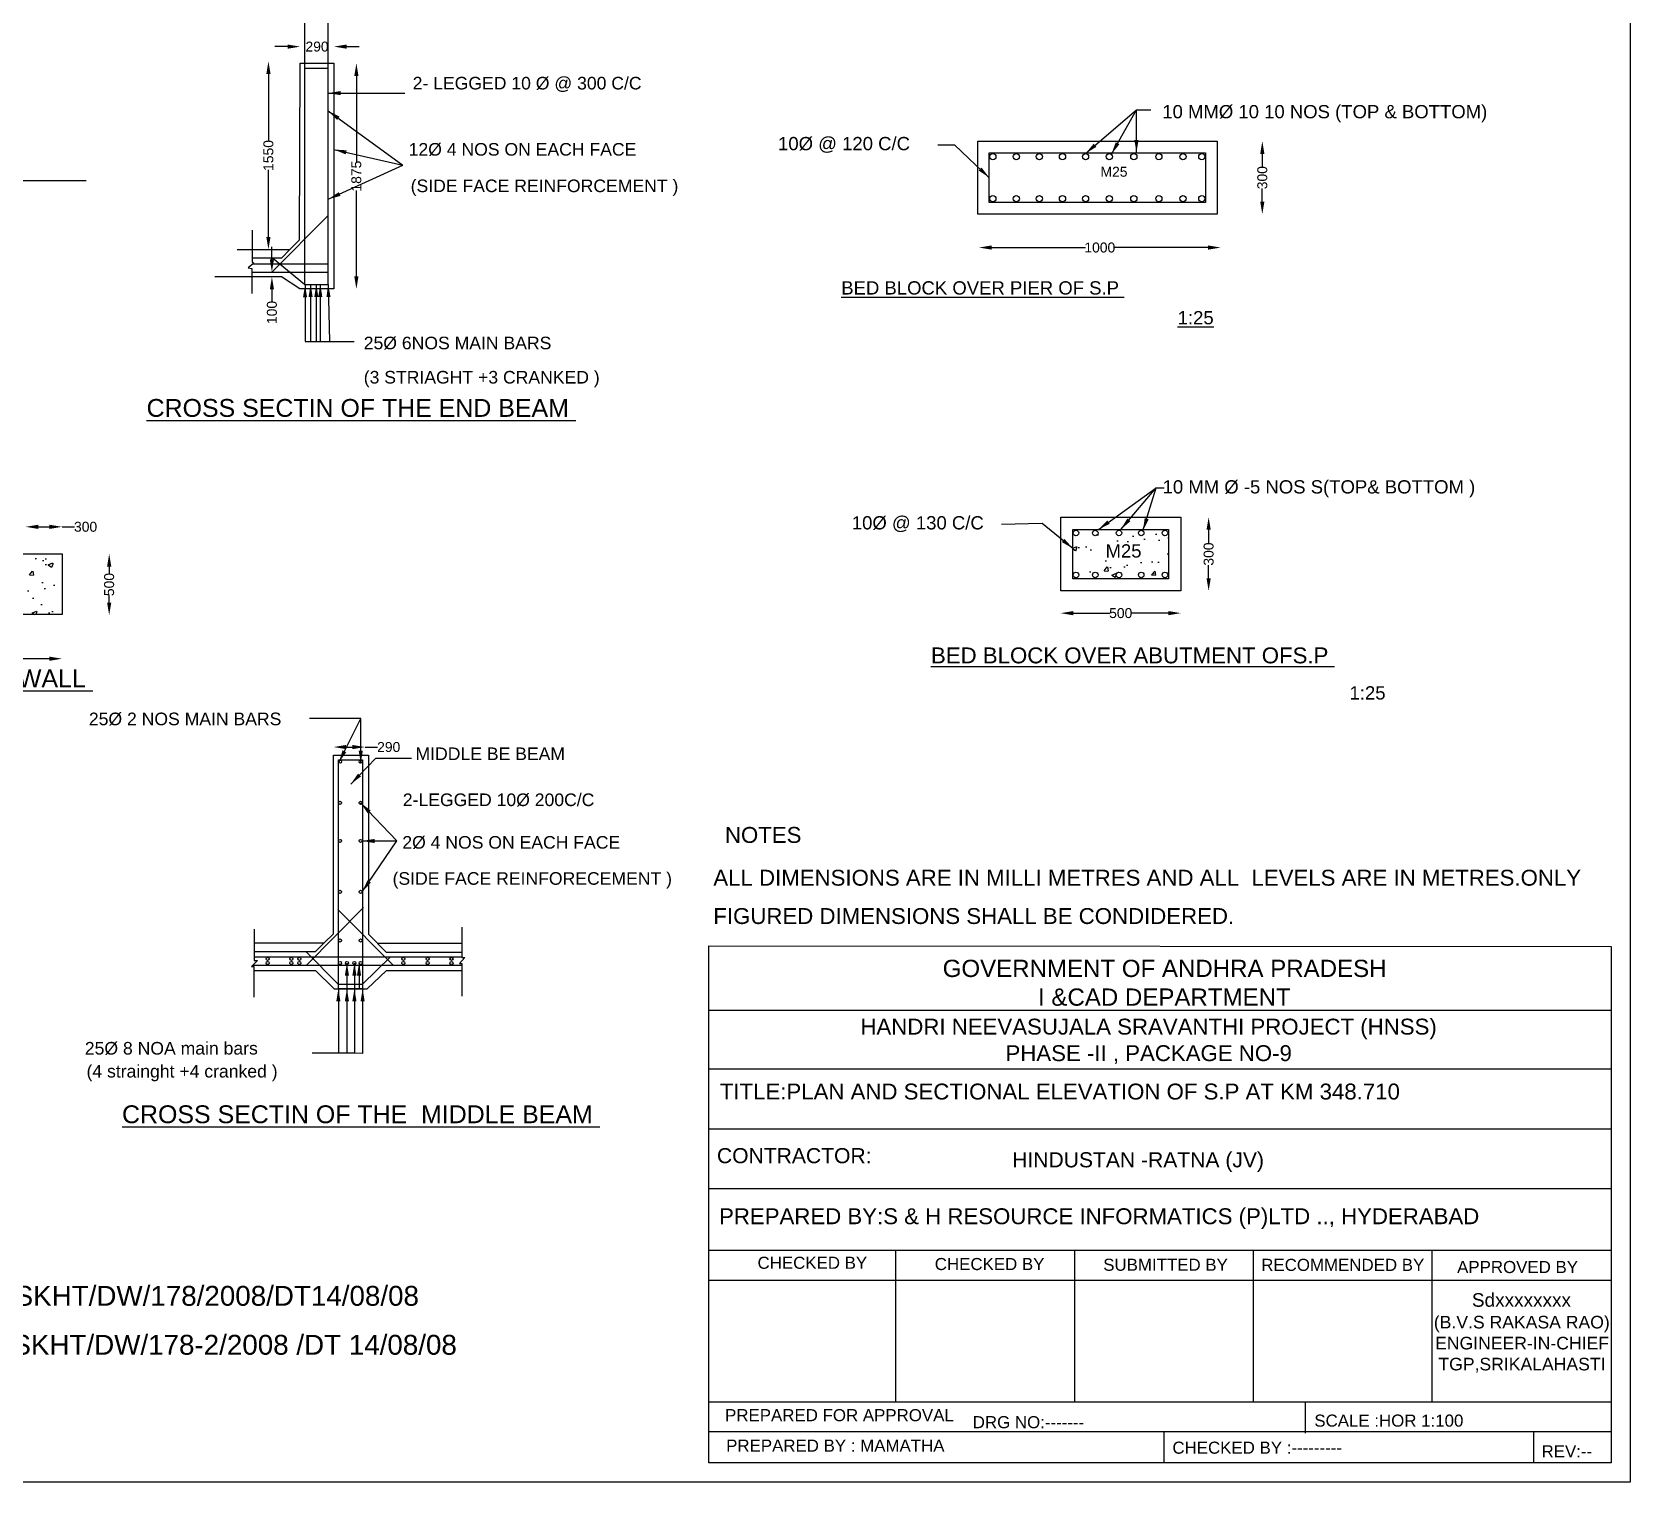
# Model space of a CAD drawing. Header units: millimetres. Extents: x 1951138 to 2209764, y 45417456 to 45610052.
# Drawn here: x 2089167 to 2209764, y 45417456 to 45526870 of the extents above; entities that cross this region are included whole.
import ezdxf

# ---------------------------------------------------------------- set-up
doc = ezdxf.new("R2010")
doc.units = ezdxf.units.MM
doc.header["$MEASUREMENT"] = 0
doc.layers.add('DRAWING', color=2, linetype='Continuous')
doc.layers.add('TEXT', color=7, linetype='Continuous')
doc.styles.get("Standard").update_dxf_attribs({"font": 'arial.ttf', "height": 750})
doc.dimstyles.get("Standard").update_dxf_attribs({"dimtxt": 750, "dimasz": 950, "dimexe": 0.18, "dimexo": 0.0625, "dimgap": 0.09, "dimtad": 0, "dimdec": 0, "dimzin": 0, "dimdsep": 46, "dimtxsty": 'Standard', "dimcen": 0.09, "dimse1": 1, "dimse2": 1, "dimadec": 0, "dimazin": 0, "dimtfac": 1, "dimtdec": 0, "dimtofl": 0, "dimtmove": 0, "dimatfit": 3, "dimfxl": 1, "dimtolj": 1, "dimtzin": 0, "dimarcsym": 0})
pattern_1 = [(50, (0, 0), (3586.30091, -313.76067), [375, -4125]), (355, (0, 0), (-693.75667, 3760.96067), [300, -3300]), (100.4514, (299, -26), (2892.5469, 3447.1977), [318.70095, -3505.71056]), (46.1842, (0, 1000), (5336.20524, -827.59507), [562.5, -6187.5]), (96.6356, (444.7, 931), (4673.3135, 4870.58935), [478.05144, -5258.565]), (351.1842, (0, 1000), (4673.3097, 4870.593), [450, -4950]), (21, (500, 750), (2984.53526, -2013.09445), [375, -4125]), (326, (500, 750), (1216.57666, 3625.75023), [300, -3300]), (71.4514, (748.7, 582.2), (4201.11314, 1612.65248), [318.70095, -3505.71056]), (37.5, (0, 0), (60.799277, 1664.46927), [0, -3260, 0, -3350, 0, -3312.5]), (7.5, (0, 0), (1315.34769, 1972.05856), [0, -1910, 0, -3185, 0, -1262.5]), (327.5, (-1115, 0), (2669.11218, -112.77436), [0, -1250, 0, -3900, 0, -5175]), (317.5, (-1615, 0), (2915.93085, 500.52491), [0, -1625, 0, -2590, 0, -3675])]

# ---------------------------------------------------------------- blocks, each defined once
blk = doc.blocks.new('*D55')
at = {"layer": 'Defpoints', "color": 0, "transparency": 16777216}
for p in [(2114305, 45472913), (2111927, 45472292), (2114305, 45472292)]:
    blk.add_point(p, dxfattribs=at)
at = {"layer": 'TEXT', "color": 0, "lineweight": -2, "transparency": 16777216}
for p, q in [((2112877, 45472913), (2113355, 45472913)), ((2114305, 45472913), (2115255, 45472913))]:
    blk.add_line(p, q, dxfattribs=at)
at = {"layer": 'TEXT', "color": 0, "transparency": 16777216}
for points in [[(2112877, 45473071), (2112877, 45472755), (2111927, 45472913)], [(2113355, 45473071), (2113355, 45472755), (2114305, 45472913)]]:
    blk.add_solid(points, dxfattribs=at)
at = {"layer": 'TEXT', "color": 0, "transparency": 16777216, "insert": (2116089, 45472913), "char_height": 750, "attachment_point": 5}
blk.add_mtext('\\A1;290', dxfattribs=at)
blk = doc.blocks.new('*D65')
at = {"layer": 'Defpoints', "color": 0, "transparency": 16777216}
for p in [(2070640, 45482920), (2091436, 45482920), (2091436, 45479580)]:
    blk.add_point(p, dxfattribs=at)
at = {"layer": 'TEXT', "color": 0, "lineweight": -2, "transparency": 16777216}
for p, q in [((2071590, 45479580), (2079913, 45479580)), ((2090486, 45479580), (2082164, 45479580))]:
    blk.add_line(p, q, dxfattribs=at)
at = {"layer": 'TEXT', "color": 0, "transparency": 16777216}
for points in [[(2071590, 45479738), (2071590, 45479421), (2070640, 45479580)], [(2090486, 45479738), (2090486, 45479421), (2091436, 45479580)]]:
    blk.add_solid(points, dxfattribs=at)
at = {"layer": 'TEXT', "color": 0, "transparency": 16777216, "insert": (2081038, 45479580), "char_height": 750, "attachment_point": 5}
blk.add_mtext('\\A1;2300', dxfattribs=at)
blk = doc.blocks.new('*D66')
at = {"layer": 'Defpoints', "color": 0, "transparency": 16777216}
for p in [(2091436, 45487487), (2091436, 45482864), (2094994, 45482864)]:
    blk.add_point(p, dxfattribs=at)
at = {"layer": 'TEXT', "color": 0, "lineweight": -2, "transparency": 16777216}
for p, q in [((2094994, 45486537), (2094994, 45486003)), ((2094994, 45483814), (2094994, 45484348))]:
    blk.add_line(p, q, dxfattribs=at)
at = {"layer": 'TEXT', "color": 0, "transparency": 16777216}
for points in [[(2094836, 45486537), (2095153, 45486537), (2094994, 45487487)], [(2094836, 45483814), (2095153, 45483814), (2094994, 45482864)]]:
    blk.add_solid(points, dxfattribs=at)
at = {"layer": 'TEXT', "color": 0, "transparency": 16777216, "insert": (2094994, 45485176), "char_height": 750, "attachment_point": 5, "rotation": 90}
blk.add_mtext('\\A1;500', dxfattribs=at)
blk = doc.blocks.new('*D67')
at = {"layer": 'Defpoints', "color": 0, "transparency": 16777216}
for p in [(2091436, 45489531), (2088688, 45487487), (2091436, 45487487)]:
    blk.add_point(p, dxfattribs=at)
at = {"layer": 'TEXT', "color": 0, "lineweight": -2, "transparency": 16777216}
for p, q in [((2089638, 45489531), (2090486, 45489531)), ((2091436, 45489531), (2092386, 45489531))]:
    blk.add_line(p, q, dxfattribs=at)
at = {"layer": 'TEXT', "color": 0, "transparency": 16777216}
for points in [[(2089638, 45489690), (2089638, 45489373), (2088688, 45489531)], [(2090486, 45489690), (2090486, 45489373), (2091436, 45489531)]]:
    blk.add_solid(points, dxfattribs=at)
at = {"layer": 'TEXT', "color": 0, "transparency": 16777216, "insert": (2093214, 45489531), "char_height": 750, "attachment_point": 5}
blk.add_mtext('\\A1;300', dxfattribs=at)
blk = doc.blocks.new('*D69')
at = {"layer": 'Defpoints', "color": 0, "transparency": 16777216}
for p in [(2175861, 45490256), (2175861, 45484696), (2177965, 45484696)]:
    blk.add_point(p, dxfattribs=at)
at = {"layer": 'TEXT', "color": 0, "lineweight": -2, "transparency": 16777216}
for p, q in [((2177965, 45489306), (2177965, 45488303)), ((2177965, 45485646), (2177965, 45486649))]:
    blk.add_line(p, q, dxfattribs=at)
at = {"layer": 'TEXT', "color": 0, "transparency": 16777216}
for points in [[(2177806, 45489306), (2178123, 45489306), (2177965, 45490256)], [(2177806, 45485646), (2178123, 45485646), (2177965, 45484696)]]:
    blk.add_solid(points, dxfattribs=at)
at = {"layer": 'TEXT', "color": 0, "transparency": 16777216, "insert": (2177965, 45487476), "char_height": 750, "attachment_point": 5, "rotation": 90}
blk.add_mtext('\\A1;300', dxfattribs=at)
blk = doc.blocks.new('*D70')
at = {"layer": 'Defpoints', "color": 0, "transparency": 16777216}
for p in [(2166798, 45484696), (2175861, 45484696), (2175861, 45483017)]:
    blk.add_point(p, dxfattribs=at)
at = {"layer": 'TEXT', "color": 0, "lineweight": -2, "transparency": 16777216}
for p, q in [((2167748, 45483017), (2170502, 45483017)), ((2174911, 45483017), (2172157, 45483017))]:
    blk.add_line(p, q, dxfattribs=at)
at = {"layer": 'TEXT', "color": 0, "transparency": 16777216}
for points in [[(2167748, 45483175), (2167748, 45482859), (2166798, 45483017)], [(2174911, 45483175), (2174911, 45482859), (2175861, 45483017)]]:
    blk.add_solid(points, dxfattribs=at)
at = {"layer": 'TEXT', "color": 0, "transparency": 16777216, "insert": (2171330, 45483017), "char_height": 750, "attachment_point": 5}
blk.add_mtext('\\A1;500', dxfattribs=at)
blk = doc.blocks.new('*D71')
at = {"layer": 'Defpoints', "color": 0, "transparency": 16777216}
for p in [(2160634, 45510603), (2178865, 45510603), (2178865, 45510603)]:
    blk.add_point(p, dxfattribs=at)
at = {"layer": 'TEXT', "color": 0, "lineweight": -2, "transparency": 16777216}
for p, q in [((2161584, 45510603), (2168666, 45510603)), ((2177915, 45510603), (2170833, 45510603))]:
    blk.add_line(p, q, dxfattribs=at)
at = {"layer": 'TEXT', "color": 0, "transparency": 16777216}
for points in [[(2161584, 45510761), (2161584, 45510445), (2160634, 45510603)], [(2177915, 45510761), (2177915, 45510445), (2178865, 45510603)]]:
    blk.add_solid(points, dxfattribs=at)
at = {"layer": 'TEXT', "color": 0, "transparency": 16777216, "insert": (2169750, 45510603), "char_height": 750, "attachment_point": 5}
blk.add_mtext('\\A1;1000', dxfattribs=at)
blk = doc.blocks.new('*D72')
at = {"layer": 'Defpoints', "color": 0, "transparency": 16777216}
for p in [(2178596, 45518622), (2178596, 45513128), (2182014, 45513128)]:
    blk.add_point(p, dxfattribs=at)
at = {"layer": 'TEXT', "color": 0, "lineweight": -2, "transparency": 16777216}
for p, q in [((2182014, 45517672), (2182014, 45516702)), ((2182014, 45514078), (2182014, 45515048))]:
    blk.add_line(p, q, dxfattribs=at)
at = {"layer": 'TEXT', "color": 0, "transparency": 16777216}
for points in [[(2181856, 45517672), (2182173, 45517672), (2182014, 45518622)], [(2181856, 45514078), (2182173, 45514078), (2182014, 45513128)]]:
    blk.add_solid(points, dxfattribs=at)
at = {"layer": 'TEXT', "color": 0, "transparency": 16777216, "insert": (2182014, 45515875), "char_height": 750, "attachment_point": 5, "rotation": 90}
blk.add_mtext('\\A1;300', dxfattribs=at)
blk = doc.blocks.new('*D110')
at = {"layer": 'Defpoints', "color": 0, "transparency": 16777216}
for p in [(2106631, 45524647), (2107012, 45524647), (2106631, 45510457)]:
    blk.add_point(p, dxfattribs=at)
at = {"layer": 'TEXT', "color": 0, "lineweight": -2, "transparency": 16777216}
for p, q in [((2107012, 45523697), (2107012, 45518635)), ((2107012, 45511407), (2107012, 45516469))]:
    blk.add_line(p, q, dxfattribs=at)
at = {"layer": 'TEXT', "color": 0, "transparency": 16777216}
for points in [[(2106854, 45523697), (2107171, 45523697), (2107012, 45524647)], [(2106854, 45511407), (2107171, 45511407), (2107012, 45510457)]]:
    blk.add_solid(points, dxfattribs=at)
at = {"layer": 'TEXT', "color": 0, "transparency": 16777216, "insert": (2107012, 45517552), "char_height": 750, "attachment_point": 5, "rotation": 90}
blk.add_mtext('\\A1;1550', dxfattribs=at)
blk = doc.blocks.new('*D111')
at = {"layer": 'Defpoints', "color": 0, "transparency": 16777216}
for p in [(2111955, 45525764), (2109405, 45524508), (2111955, 45524508)]:
    blk.add_point(p, dxfattribs=at)
at = {"layer": 'TEXT', "color": 0, "lineweight": -2, "transparency": 16777216}
for p, q in [((2108455, 45525764), (2107505, 45525764)), ((2112905, 45525764), (2113855, 45525764))]:
    blk.add_line(p, q, dxfattribs=at)
at = {"layer": 'TEXT', "color": 0, "transparency": 16777216}
for points in [[(2108455, 45525922), (2108455, 45525606), (2109405, 45525764)], [(2112905, 45525922), (2112905, 45525606), (2111955, 45525764)]]:
    blk.add_solid(points, dxfattribs=at)
at = {"layer": 'TEXT', "color": 0, "transparency": 16777216, "insert": (2110680, 45525764), "char_height": 750, "attachment_point": 5}
blk.add_mtext('\\A1;290', dxfattribs=at)
blk = doc.blocks.new('*D112')
at = {"layer": 'Defpoints', "color": 0, "transparency": 16777216}
for p in [(2112133, 45524508), (2111955, 45507477), (2113648, 45507477)]:
    blk.add_point(p, dxfattribs=at)
at = {"layer": 'TEXT', "color": 0, "lineweight": -2, "transparency": 16777216}
for p, q in [((2113648, 45523558), (2113648, 45517080)), ((2113648, 45508427), (2113648, 45514905))]:
    blk.add_line(p, q, dxfattribs=at)
at = {"layer": 'TEXT', "color": 0, "transparency": 16777216}
for points in [[(2113490, 45523558), (2113807, 45523558), (2113648, 45524508)], [(2113490, 45508427), (2113807, 45508427), (2113648, 45507477)]]:
    blk.add_solid(points, dxfattribs=at)
at = {"layer": 'TEXT', "color": 0, "transparency": 16777216, "insert": (2113648, 45515992), "char_height": 750, "attachment_point": 5, "rotation": 90}
blk.add_mtext('\\A1;1875', dxfattribs=at)
blk = doc.blocks.new('*D113')
at = {"layer": 'Defpoints', "color": 0, "transparency": 16777216}
for p in [(2107274, 45508758), (2107274, 45508396), (2107274, 45508396)]:
    blk.add_point(p, dxfattribs=at)
at = {"layer": 'TEXT', "color": 0, "lineweight": -2, "transparency": 16777216}
for p, q in [((2107274, 45509708), (2107274, 45510658)), ((2107274, 45507446), (2107274, 45506496))]:
    blk.add_line(p, q, dxfattribs=at)
at = {"layer": 'TEXT', "color": 0, "transparency": 16777216}
for points in [[(2107115, 45509708), (2107432, 45509708), (2107274, 45508758)], [(2107115, 45507446), (2107432, 45507446), (2107274, 45508396)]]:
    blk.add_solid(points, dxfattribs=at)
at = {"layer": 'TEXT', "color": 0, "transparency": 16777216, "insert": (2107274, 45505704), "char_height": 750, "attachment_point": 5, "rotation": 90}
blk.add_mtext('\\A1;100', dxfattribs=at)

msp = doc.modelspace()

# ---------------------------------------------------------------- hatches: boundary and pattern name
at = {"layer": 'DRAWING'}
h = msp.add_hatch(dxfattribs=at)
h.set_pattern_fill('AR-CONC', color=0, scale=500, style=0)
h.set_pattern_definition(pattern_1)
h.paths.add_polyline_path([(2077856.2, 45515630.4), (2073369.4, 45515630.4), (2073369.4, 45487486.8), (2088688, 45487486.8)])
h.paths.add_polyline_path([(2091436.5, 45487486.8), (2070640.3, 45487486.8), (2070640.3, 45482920.4), (2091436.5, 45482920.4)])
h = msp.add_hatch(dxfattribs=at)
h.set_pattern_fill('AR-CONC', color=0, scale=500, style=0)
h.set_pattern_definition(pattern_1)
h.paths.add_polyline_path([(2174938, 45489332.4), (2167721.2, 45489332.4), (2167721.2, 45485619.1), (2174938, 45485619.1)])
h.paths.add_polyline_path([(2169615.4, 45485900.6, -1), (2169198.9, 45485900.6, -1)], flags=16)
h.paths.add_polyline_path([(2168157.2, 45485900.6, -1), (2167740.7, 45485900.6, -1)], flags=16)
h.paths.add_polyline_path([(2169198.9, 45489067.2, -1), (2169615.4, 45489067.2, -1)], flags=16)
h.paths.add_polyline_path([(2171405.4, 45485900.6, -1), (2170988.9, 45485900.6, -1)], flags=16)
h.paths.add_polyline_path([(2167740.7, 45489067.2, -1), (2168157.2, 45489067.2, -1)], flags=16)
h.paths.add_polyline_path([(2170988.9, 45489067.2, -1), (2171405.4, 45489067.2, -1)], flags=16)
h.paths.add_polyline_path([(2173084.8, 45485900.6, -1), (2172668.3, 45485900.6, -1)], flags=16)
h.paths.add_polyline_path([(2172668.3, 45489067.2, -1), (2173084.8, 45489067.2, -1)], flags=16)
h.paths.add_polyline_path([(2174874.8, 45485900.6, -1), (2174458.4, 45485900.6, -1)], flags=16)
h.paths.add_polyline_path([(2174458.4, 45489067.2, -1), (2174874.8, 45489067.2, -1)], flags=16)
h.paths.add_polyline_path([(2169924.7, 45486940.9), (2173152.9, 45486940.9), (2173152.9, 45488472.6), (2169924.7, 45488472.6)], flags=24)

# ---------------------------------------------------------------- linework, layer by layer
at = {"layer": 'DRAWING', "color": 0}
for points in [[(1951138, 45610051.6), (2209764.3, 45610051.6), (2209764.3, 45417455.8), (1951138, 45417455.8)], [(2160546.5, 45518622.1), (2178595.7, 45518622.1), (2178595.7, 45513128), (2160546.5, 45513128)], [(2161408.9, 45517759.7), (2177733.3, 45517759.7), (2177733.3, 45513990.4), (2161408.9, 45513990.4)], [(2166798, 45490255.6), (2175861.1, 45490255.6), (2175861.1, 45484695.9), (2166798, 45484695.9)], [(2167721.2, 45489332.4), (2174938, 45489332.4), (2174938, 45485619.1), (2167721.2, 45485619.1)], [(2070640.3, 45487486.8), (2091436.5, 45487486.8), (2091436.5, 45482920.4), (2070640.3, 45482920.4)], [(2112289.6, 45471954.4), (2114120.1, 45471954.4), (2114120.1, 45454673.4), (2112289.6, 45454673.4)]]:
    msp.add_lwpolyline(points, close=True, dxfattribs=at)
for points in [[(2113166.1, 45528851.2), (2109731.4, 45528851.2), (2109731.4, 45507820.6), (2111520.6, 45507820.6), (2111520.6, 45528851.2)], [(2109404.6, 45524507.6), (2111954.6, 45524507.6), (2111954.6, 45507477.4), (2109384.3, 45507477.4), (2107994.4, 45508396.5), (2102978.4, 45508396.5)], [(2104643.1, 45510456.8), (2108619.5, 45510456.8), (2109366.6, 45511173.8), (2109404.6, 45524507.6)], [(2109771.2, 45524151), (2111520.6, 45524151)], [(2093251.5, 45515630.4), (2073369.4, 45515630.4), (2073369.4, 45487486.8)], [(2107273.7, 45508757.8), (2111520.6, 45513032.5)], [(2105772.7, 45511914.9), (2105772.7, 45509528.7), (2105911.5, 45509420.7), (2105494.7, 45509066), (2105749.4, 45509012), (2105749.4, 45507135.5)], [(2108619.5, 45510456.8), (2107998.9, 45509795.4), (2105772.7, 45509795.4)], [(2105749.4, 45508757.8), (2111520.6, 45508757.8)], [(2105862.5, 45509379), (2111520.6, 45509379)], [(2109731.4, 45507820.6), (2107315.1, 45509795.4)], [(2105926.1, 45458133.3), (2111213.8, 45458133.3), (2111926.5, 45458828.9), (2111926.5, 45472291.6), (2114558.9, 45472291.6), (2114558.9, 45458798), (2115906.6, 45457434.1), (2121600.5, 45457434.1)], [(2109878.4, 45456454.2), (2114181.5, 45460812.7)], [(2112238.1, 45460654.5), (2116414, 45456454.2)], [(2121600.5, 45459335.4), (2121600.5, 45457022.9), (2121845.1, 45457022.9), (2121425.8, 45456586.6), (2121598.6, 45456586.6), (2121598.6, 45454128.5)], [(2105926.1, 45459176.3), (2105926.1, 45456795.5), (2106192.2, 45456795.5), (2105735.1, 45456366.4), (2105901.3, 45456366.4), (2105901.3, 45454036.7)], [(2111213.8, 45458133.3), (2110541.2, 45457464.6), (2105926.1, 45457464.6)], [(2115232.8, 45458116), (2121600.5, 45458116)], [(2105926.1, 45457083), (2121600.5, 45457083)], [(2109850.2, 45457464.6), (2112286.6, 45455033.2), (2114098.5, 45455033.2), (2116221.4, 45457083)], [(2105828.7, 45456454.2), (2121598.6, 45456454.2)], [(2105901.3, 45456045.5), (2110569.2, 45456045.5), (2111971.3, 45454673.4), (2114466.8, 45454673.4), (2115909.4, 45456059.1), (2121598.6, 45456059.1)]]:
    msp.add_lwpolyline(points, dxfattribs=at)
for centre, radius in [((2161680.7, 45517468), 235.1), ((2163444.6, 45517468), 235.1), ((2165191, 45517468), 235.1), ((2166937.4, 45517468), 235.1), ((2168674.7, 45517468), 235.1), ((2170467.4, 45517468), 235.1), ((2172317.9, 45517468), 235.1), ((2174208.6, 45517468), 235.1), ((2176024.4, 45517468), 235.1), ((2177447, 45517468), 235.1), ((2161680.7, 45514288.6), 235.1), ((2163444.6, 45514288.6), 235.1), ((2165191, 45514288.6), 235.1), ((2166937.4, 45514288.6), 235.1), ((2168674.7, 45514288.6), 235.1), ((2170467.4, 45514288.6), 235.1), ((2172317.9, 45514288.6), 235.1), ((2174208.6, 45514288.6), 235.1), ((2176024.4, 45514288.6), 235.1), ((2177447, 45514288.6), 235.1), ((2167949, 45489067.2), 208.2), ((2169407.1, 45489067.2), 208.2), ((2171197.2, 45489067.2), 208.2), ((2172876.6, 45489067.2), 208.2), ((2174666.6, 45489067.2), 208.2), ((2167949, 45485900.6), 208.2), ((2169407.1, 45485900.6), 208.2), ((2171197.2, 45485900.6), 208.2), ((2172876.6, 45485900.6), 208.2), ((2174666.6, 45485900.6), 208.2), ((2112417.1, 45471810.4), 116.9), ((2113967.2, 45471810.4), 116.9), ((2112417.1, 45468706.5), 116.9), ((2113967.2, 45468706.5), 116.9), ((2112417.1, 45465832.9), 116.9), ((2113967.2, 45465832.9), 116.9), ((2112417.1, 45461988.6), 116.9), ((2113967.2, 45461988.6), 116.9), ((2112417.1, 45458317.4), 116.9), ((2113967.2, 45458317.4), 116.9), ((2106951.5, 45456936.7), 116.9), ((2108742.3, 45456936.7), 116.9), ((2109347, 45456936.7), 116.9), ((2117196.1, 45456936.7), 116.9), ((2119025.7, 45456936.7), 116.9), ((2120828.6, 45456936.7), 116.9), ((2106951.5, 45456619.1), 116.9), ((2108742.3, 45456619.1), 116.9), ((2109347, 45456619.1), 116.9), ((2112417.1, 45456619.1), 116.9), ((2112934.5, 45456619.1), 116.9), ((2113500, 45456619.1), 116.9), ((2113967.2, 45456619.1), 116.9), ((2117196.1, 45456619.1), 116.9), ((2119025.7, 45456619.1), 116.9), ((2120828.6, 45456619.1), 116.9)]:
    msp.add_circle(centre, radius, dxfattribs=at)
at = {"layer": 'TEXT', "color": 0}
msp.add_lwpolyline([(2140254.3, 45457926.1), (2208343.8, 45457865.9), (2208343.8, 45418896.7), (2140254.3, 45418896.7)], close=True, dxfattribs=at)
for points in [[(2140254.3, 45453071.5), (2208343.8, 45453071.5)], [(2140254.3, 45448639.8), (2208343.8, 45448639.8)], [(2140254.3, 45444115.8), (2208343.8, 45444115.8)], [(2140254.3, 45439593.5), (2208343.8, 45439593.5)], [(2140254.3, 45434939.6), (2208343.8, 45434939.6)], [(2154335.4, 45434939.6), (2154335.4, 45423519.1)], [(2167834.4, 45434939.6), (2167834.4, 45423519.1)], [(2181352.4, 45423519.1), (2181352.4, 45434939.6)], [(2194804.6, 45434939.6), (2194804.6, 45423519.1)], [(2140254.3, 45432682.1), (2208343.8, 45432682.1)], [(2140254.3, 45423519.1), (2208343.8, 45423519.1)], [(2185252.6, 45423481), (2185252.6, 45421144.9)], [(2140254.3, 45421258.3), (2208343.8, 45421258.3)], [(2174593.6, 45421260.3), (2174593.6, 45418898.7)], [(2202493.3, 45418896.7), (2202493.3, 45421258.3)]]:
    msp.add_lwpolyline(points, dxfattribs=at)

# ---------------------------------------------------------------- texts
for s, height, p in [('2- LEGGED 10 Ø @ 300 C/C', 950, (2117895, 45522532.6)), ('10 MMØ 10 10 NOS (TOP & BOTTOM)', 1000, (2174465.1, 45520356.9)), ('12Ø 4 NOS ON EACH FACE ', 950, (2117595.1, 45517539.1)), ('10Ø @ 120 C/C ', 1000, (2145469.9, 45517948.7)), ('M25', 750, (2169803.8, 45515947.2)), ('(SIDE FACE REINFORCEMENT )', 950, (2117745.1, 45514784.8)), ('%%UBED BLOCK OVER PIER OF S.P ', 1000, (2150240.1, 45507059.5)), ('%%U1:25', 1000, (2175625, 45504811.2)), ('25Ø 6NOS MAIN BARS ', 950, (2114204.1, 45502928.1)), ('(3 STRIAGHT +3 CRANKED )', 950, (2114204.1, 45500343.9)), ('%%UCROSS SECTIN OF THE END BEAM ', 1346.254, (2097817.9, 45497829.9)), ('10 MM Ø -5 NOS S(TOP& BOTTOM )', 1000, (2174488.7, 45492047.2)), ('10Ø @ 130 C/C', 1000, (2151035.8, 45489335.1)), ('M25', 1000, (2170180, 45487213.2)), ('%%UBED BLOCK OVER ABUTMENT OFS.P ', 1200, (2157010.7, 45479230.5)), ('%%UU/S WING  WALL ', 1346.254, (2078287.5, 45477422.5)), ('1:25', 1000, (2188594.8, 45476501.4)), ('25Ø 2 NOS MAIN BARS ', 950, (2093461.4, 45474562)), ('MIDDLE BE BEAM', 950, (2118111.1, 45471932.6)), ('2-LEGGED 10Ø 200C/C ', 950, (2117153.4, 45468460.2)), ('NOTES ', 1200, (2141461.7, 45465683.2)), ('2Ø 4 NOS ON EACH FACE', 950, (2117115.9, 45465247.5)), ('(SIDE FACE REINFORECEMENT )', 950, (2116380, 45462522.8)), ('ALL DIMENSIONS ARE IN MILLI METRES AND ALL  LEVELS ARE IN METRES.ONLY ', 1200, (2140586.7, 45462454.6)), ('FIGURED DIMENSIONS SHALL BE CONDIDERED.', 1200, (2140586.7, 45459563)), ('25Ø 8 NOA main bars ', 950, (2093157.5, 45449711.2)), ('(4 strainght +4 cranked )', 950, (2093284.5, 45447977.6)), ('%%UCROSS SECTIN OF THE  MIDDLE BEAM ', 1346.254, (2095962.5, 45444532.4)), ('CONTRACTOR:', 1138.897, (2140857.9, 45441513.8)), ('HINDUSTAN -RATNA (JV)', 1138.897, (2163139.2, 45441201.3)), ('CHECKED BY', 911.12, (2143922.3, 45433544)), ('CHECKED BY', 911.12, (2157297.1, 45433449.6)), ('SUBMITTED BY', 911.118, (2170009.3, 45433395.6)), ('RECOMMENDED BY', 911.118, (2181933.9, 45433387.1)), ('APPROVED BY', 911.118, (2196715.8, 45433225.5)), ('DR.NO:ENC/TGP/SKHT/DW/178/2008/DT14/08/08', 1500, (2070629.9, 45430756.4)), ('DR.NO:ENC/TGP/SKHT/DW/178-2/2008 /DT 14/08/08', 1500, (2070463.3, 45427062.6)), ('PREPARED FOR APPROVAL ', 911.118, (2141474.9, 45422046.7)), ('DRG NO:-------', 911.118, (2160161.9, 45421517.6)), ('SCALE :HOR 1:100', 911.118, (2185939.8, 45421634.5)), ('PREPARED BY : MAMATHA ', 911.118, (2141554.2, 45419747.8)), ('CHECKED BY :---------', 911.118, (2175229.7, 45419592.8)), ('REV:--', 911.12, (2203088.5, 45419318.6))]:
    msp.add_text(s, height=height, dxfattribs=at).set_placement(p)
at = {"layer": 'TEXT', "color": 0, "attachment_point": 1}
for s, insert, char_height, width in [('\\pi825.62;GOVERNMENT OF ANDHRA PRADESH  \\P\\pi8021.7;I &CAD DEPARTMENT ', (2157067.3, 45456864.1), 1300, 34908.53), ('\\pi1862.1;HANDRI NEEVASUJALA SRAVANTHI PROJECT (HNSS) \\P\\pi12810;PHASE -II , PACKAGE NO-9', (2149823.2, 45452417.6), 1200, 47029.883), ('TITLE:PLAN AND SECTIONAL ELEVATION OF S.P AT KM 348.710 ', (2141072.3, 45447519.9), 1200, 63068.252), ('PREPARED BY:S & H RESOURCE INFORMATICS (P)LTD .., HYDERABAD ', (2141016.8, 45438110.9), 1200, 64977.372), ('\\pi3191.2;Sdxxxxxxxx \\P\\pi320.19;{\\H0.92682x;(B.V.S RAKASA RAO) \\P\\pi414.15;ENGINEER-IN-CHIEF \\P\\pi662.99;TGP,SRIKALAHASTI}', (2194639.6, 45431704.8), 1025.007, 13786.765)]:
    msp.add_mtext(s, dxfattribs=dict(at, insert=insert, char_height=char_height, width=width))

# ---------------------------------------------------------------- dimensions: what is measured, and where the dimension line sits
at = {"layer": 'TEXT', "color": 0}
dim = msp.add_linear_dim(base=(2111954.6, 45525764), p1=(2109404.6, 45524507.6), p2=(2111954.6, 45524507.6), text='290', dimstyle='Standard', dxfattribs=at)
dim.commit()
dim.dimension.update_dxf_attribs({"geometry": '*D111', "text_midpoint": (2110679.6, 45525764), "dimtype": 160})
for base, p1, p2, text, picture, middle in [((2107012.4, 45524647), (2106631.3, 45510456.8), (2106631.3, 45524647), '1550', '*D110', (2107012.4, 45517551.9)), ((2113648.4, 45507477.4), (2112133.3, 45524507.6), (2111954.6, 45507477.4), '1875', '*D112', (2113648.4, 45515992.5)), ((2182014.5, 45513128), (2178595.7, 45518622.1), (2178595.7, 45513128), '300', '*D72', (2182014.5, 45515875)), ((2107273.7, 45508396.5), (2107273.7, 45508757.8), (2107273.7, 45508396.5), '100', '*D113', (2107273.7, 45505704.4)), ((2177964.6, 45484695.9), (2175861.1, 45490255.6), (2175861.1, 45484695.9), '300', '*D69', (2177964.6, 45487475.8)), ((2094994.2, 45482864.2), (2091436.5, 45487486.8), (2091436.5, 45482864.2), '500', '*D66', (2094994.2, 45485175.5))]:
    dim = msp.add_linear_dim(base=base, p1=p1, p2=p2, angle=90, text=text, dimstyle='Standard', dxfattribs=at)
    dim.commit()
    dim.dimension.update_dxf_attribs({"geometry": picture, "text_midpoint": middle})
for base, p1, p2, text, picture, middle in [((2178865.1, 45510602.9), (2160634.4, 45510602.9), (2178865.1, 45510602.9), '1000', '*D71', (2169749.8, 45510602.9)), ((2091436.5, 45489531.3), (2088688, 45487486.8), (2091436.5, 45487486.8), '300', '*D67', (2093213.6, 45489531.3)), ((2175861.1, 45483016.9), (2166798, 45484695.9), (2175861.1, 45484695.9), '500', '*D70', (2171329.6, 45483016.9)), ((2091436.5, 45479579.7), (2070640.3, 45482920.4), (2091436.5, 45482920.4), '2300', '*D65', (2081038.4, 45479579.7)), ((2114304.8, 45472913), (2111926.5, 45472291.6), (2114304.8, 45472291.6), '290', '*D55', (2116088.5, 45472913))]:
    dim = msp.add_linear_dim(base=base, p1=p1, p2=p2, text=text, dimstyle='Standard', dxfattribs=at)
    dim.commit()
    dim.dimension.update_dxf_attribs({"geometry": picture, "text_midpoint": middle})

# ---------------------------------------------------------------- leaders
for points in [[(2111520.6, 45522255.6), (2117314.1, 45522255.6)], [(2111520.6, 45520915.6), (2117149.2, 45516809.5)], [(2168674.7, 45517703.1), (2172517.3, 45521003.1), (2173594, 45521003.1)], [(2170623.1, 45517644.1), (2172517.3, 45521003.1)], [(2172517.3, 45517759.7), (2172517.3, 45521003.1)], [(2161408.9, 45515875), (2158817.4, 45518320.8), (2157520.6, 45518320.8)], [(2111954.6, 45517999.6), (2117149.2, 45516809.5)], [(2111520.6, 45514250.6), (2117149.2, 45516809.5)], [(2109774.4, 45507785.5), (2109774.4, 45503516.9), (2113488.1, 45503516.9)], [(2110195.9, 45507820.6), (2110195.9, 45503516.9)], [(2110626, 45507820.6), (2110626, 45503516.9)], [(2110925.2, 45507820.6), (2110925.2, 45503516.9)], [(2111520.6, 45507820.6), (2111631.2, 45503516.9)], [(2169639.8, 45489332.4), (2174004.4, 45492471.4), (2174617, 45492471.4)], [(2171329.6, 45489332.4), (2174004.4, 45492471.4)], [(2173006.7, 45489229.7), (2174004.4, 45492471.4)], [(2167721.2, 45487903), (2165402.2, 45489775.9), (2162322.8, 45489695.6)], [(2113978.5, 45471694.1), (2113978.5, 45475066.8), (2110108.5, 45475066.8)], [(2112319.8, 45471745.6), (2113978.5, 45475066.8)], [(2113225, 45470125.2), (2115122, 45472065.7), (2117809.3, 45472065.7)], [(2113967.2, 45468706.5), (2116690.2, 45465826.2)], [(2114083.9, 45465826.2), (2116690.2, 45465826.2)], [(2114084.1, 45461988.6), (2116690.2, 45465826.2)], [(2112934.5, 45456619.1), (2112934.5, 45454673.4)], [(2113500, 45456619.1), (2113500, 45454673.4)], [(2113850.3, 45456619.1), (2113850.3, 45454673.4)], [(2113500, 45454673.4), (2113500, 45449824.2), (2110315.2, 45449824.2)], [(2112289.6, 45454673.4), (2112289.6, 45449824.2)], [(2112934.5, 45454673.4), (2112934.5, 45449824.2)], [(2114120.1, 45454673.4), (2114120.1, 45449789.7), (2113500, 45449824.2)]]:
    msp.add_leader(points, dimstyle='Standard', override={"dimgap": 0.09, "dimtad": 0}, dxfattribs=at)

doc.saveas('drawing.dxf')
